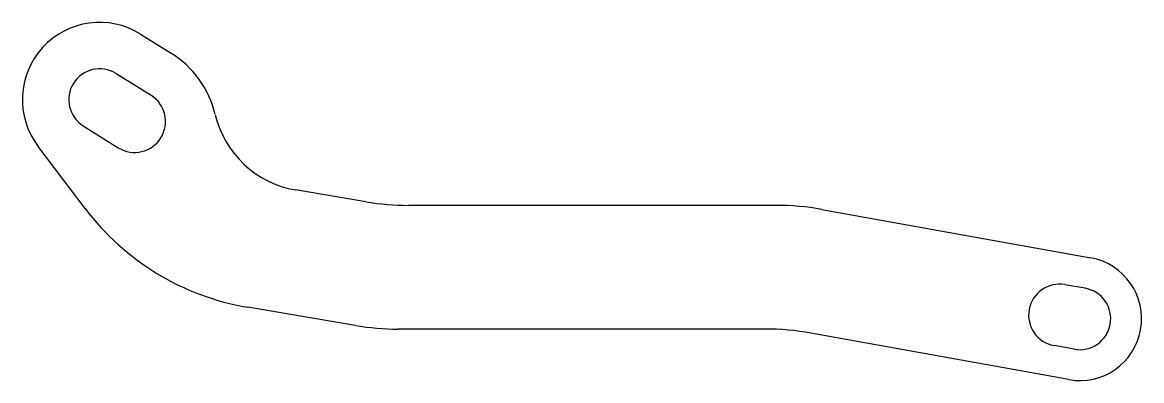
# Model space of a CAD drawing. Extents: x -111 to 107, y -34 to 36.
import ezdxf

# ---------------------------------------------------------------- set-up
doc = ezdxf.new("R2010")
doc.units = 0
doc.header["$MEASUREMENT"] = 0
doc.layers.add('VISIBLE', color=7, linetype='CONTINUOUS')

msp = doc.modelspace()

# ---------------------------------------------------------------- linework, layer by layer
at = {"layer": 'VISIBLE'}
for p, q in [((-87.7, 33.23), (-81.79, 29.54)), ((-92.46, 25.59), (-85.67, 21.36)), ((-98.81, 15.41), (-92.02, 11.18)), ((-98.45, -0.64), (-107.6, 11.45)), ((-44, 0.7), (-57.61, 3)), ((35.67, 0), (-35.67, 0)), ((44.53, -0.79), (96.72, -10.19)), ((95.66, -16.09), (91.72, -15.39)), ((-46.02, -23.3), (-66.91, -19.77)), ((33.53, -24), (-37.68, -24)), ((92.47, -33.81), (42.39, -24.79)), ((93.53, -27.91), (89.6, -27.2))]:
    msp.add_line(p, q, dxfattribs=at)
for centre, radius, start, end in [((-95.64, 20.5), 15, 58.0648, 217.1141), ((-92.02, 13.14), 19.33, 13.3507, 58.0648), ((-95.64, 20.5), 6, 58.0648, 238.0648), ((-88.85, 16.27), 6, 238.0648, 58.0648), ((-54.39, 22.06), 19.33, 193.3507, 260.4059), ((-35.67, 50), 50, 260.4059, 270), ((35.67, -50), 50, 79.7923, 90), ((-58.58, 29.53), 50, 217.1141, 260.4059), ((94.6, -22), 12, 259.7923, 79.7923), ((90.66, -21.29), 6, 79.7923, 259.7923), ((94.6, -22), 6, 259.7923, 79.7923), ((-37.68, 26), 50, 260.4059, 270), ((33.53, -74), 50, 79.7923, 90)]:
    msp.add_arc(centre, radius, start, end, dxfattribs=at)

doc.saveas('drawing.dxf')
